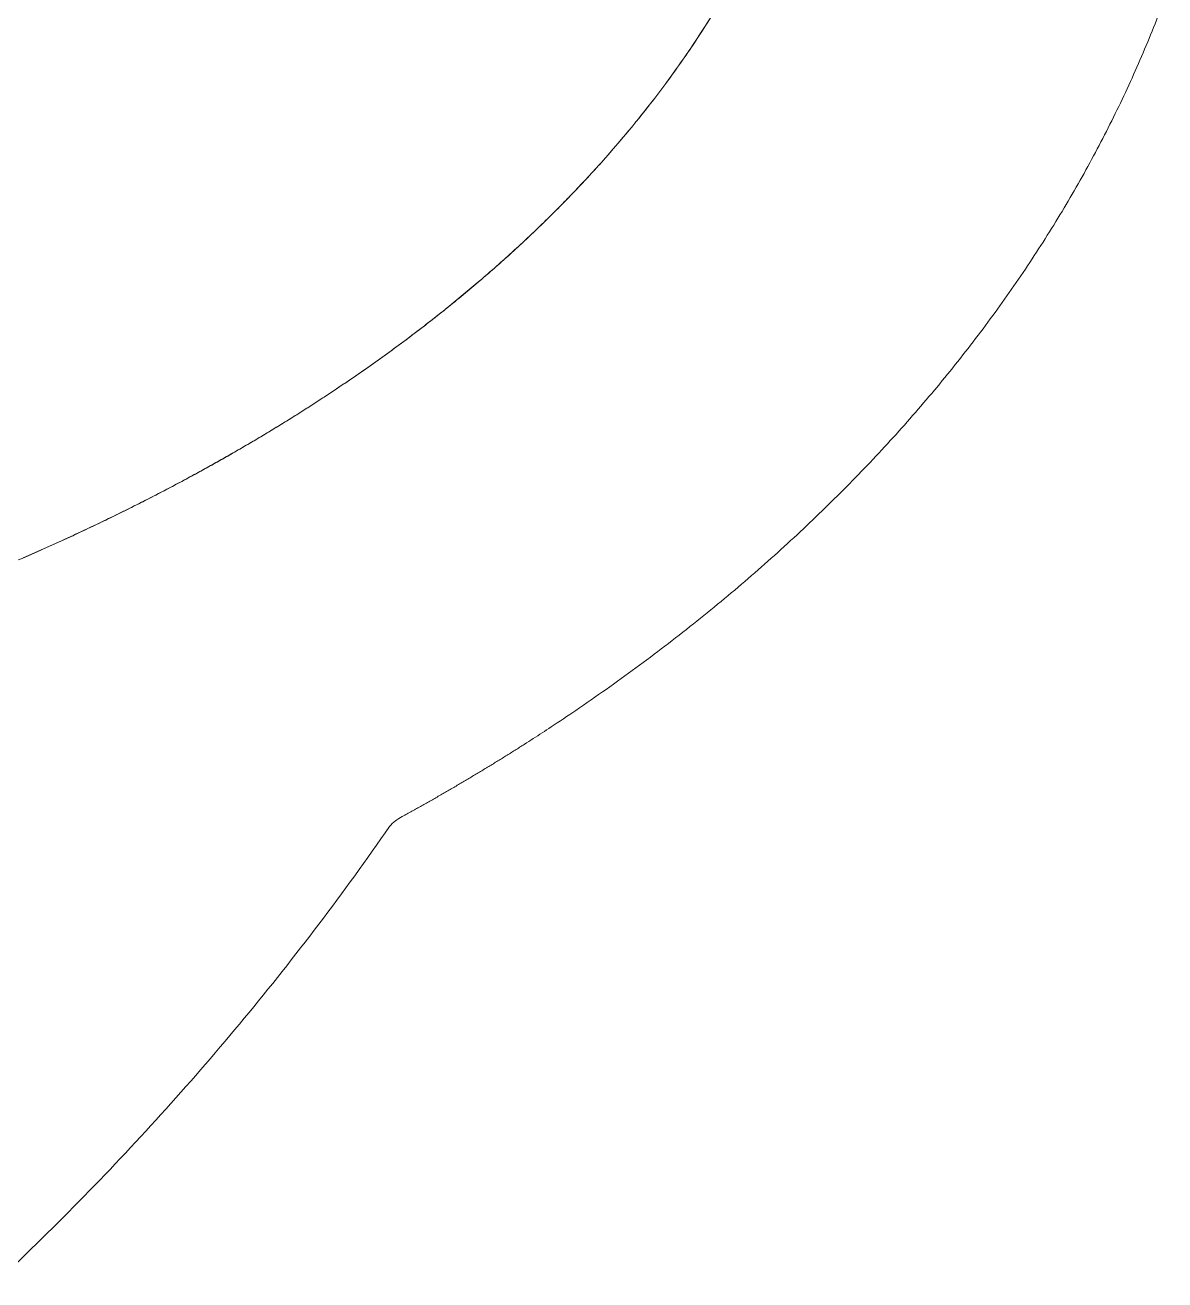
# Model space of a CAD drawing. Header units: millimetres. Extents: x 8533 to 164433, y 5768 to 115327.
# Drawn here: x 57182.8 to 57250.9, y 107609.4 to 107684.4 of the extents above; entities that cross this region are included whole.
import ezdxf

# ---------------------------------------------------------------- set-up
doc = ezdxf.new("R2010")
doc.units = ezdxf.units.MM
doc.header["$LTSCALE"] = 250
doc.layers.add('06_G-ENP_심볼', color=3, linetype='Continuous')
doc.layers.add('G-ENP', color=1, linetype='Continuous')

# ---------------------------------------------------------------- blocks, each defined once
blk = doc.blocks.new('zw$82BC')
at = {"layer": 'G-ENP', "color": 8, "lineweight": 0}
blk.add_line((18.78418, 90.8396), (18.75854, 90.81846), dxfattribs=at)
for centre, radius, start, end in [((18.34083, 91.4255), 0.72965, 326.58461, 328.903), ((18.34167, 91.42497), 0.72866, 326.67053, 328.99122), ((18.41753, 91.38358), 0.94408, 336.70634, 339.57345), ((18.31743, 91.44094), 0.75769, 324.32808, 326.58435), ((18.31834, 91.44032), 0.75658, 324.41163, 326.67026), ((18.40326, 91.38974), 0.95962, 333.87183, 336.70531), ((18.29233, 91.45896), 0.78858, 322.13508, 324.3279), ((18.2933, 91.45824), 0.78737, 322.21623, 324.41145), ((18.2657, 91.47967), 0.82232, 320.00625, 322.13498), ((18.26672, 91.47884), 0.821, 320.08499, 322.21613), ((18.38526, 91.39859), 0.97968, 331.07814, 333.8709), ((18.23768, 91.50317), 0.85889, 317.94164, 320.00623), ((18.23876, 91.50224), 0.85747, 318.01798, 320.08497), ((18.20844, 91.52955), 0.89827, 315.94075, 317.94168), ((18.20956, 91.52851), 0.89674, 316.01471, 318.01802), ((18.36375, 91.41049), 1.00427, 328.33155, 331.07733), ((18.17815, 91.55887), 0.94042, 314.00265, 315.94084), ((18.1793, 91.55771), 0.93879, 314.07427, 316.0148), ((18.14696, 91.59116), 0.98532, 312.12604, 314.00279), ((18.14815, 91.58989), 0.98358, 312.19538, 314.07441), ((18.33897, 91.42579), 1.03338, 325.63745, 328.33085), ((18.11504, 91.62645), 1.03291, 310.30932, 312.12621), ((18.11625, 91.62507), 1.03107, 310.37645, 312.19555), ((18.10131, 91.64198), 1.05363, 308.52344, 310.33228), ((18.3112, 91.44479), 1.06703, 323.00032, 325.63687), ((18.05122, 91.70557), 1.13458, 306.84391, 308.5665), ((18.05003, 91.70711), 1.13652, 306.78022, 308.50088), ((18.28071, 91.46778), 1.10522, 320.4237, 322.99985), ((18.01712, 91.75113), 1.19149, 305.11333, 306.78044), ((18.01821, 91.74962), 1.18963, 305.17538, 306.84413), ((17.98408, 91.7981), 1.24891, 303.4979, 305.11357), ((17.98505, 91.79666), 1.24717, 303.55863, 305.17562), ((18.24776, 91.49502), 1.14797, 317.91028, 320.42334), ((17.95108, 91.84796), 1.3087, 301.93175, 303.49814), ((17.9519, 91.84662), 1.30713, 301.99149, 303.55887), ((17.91825, 91.90063), 1.37077, 300.41271, 301.932), ((17.9189, 91.89944), 1.36941, 300.47179, 301.99174), ((18.21265, 91.52675), 1.19529, 315.46193, 317.91003), ((17.88572, 91.95603), 1.43501, 298.93858, 300.41295), ((17.88618, 91.95504), 1.43393, 298.99733, 300.47203), ((17.85362, 92.01407), 1.50133, 297.50721, 298.93882), ((17.85387, 92.01332), 1.50057, 297.56596, 298.99757), ((18.17566, 91.56315), 1.24719, 313.07974, 315.46177), ((17.82209, 92.07462), 1.56961, 296.11649, 297.50745), ((17.82209, 92.07417), 1.56921, 296.17557, 297.5662), ((17.79121, 92.13757), 1.63972, 294.76433, 296.11672), ((17.79097, 92.13748), 1.63976, 294.82406, 296.1758), ((17.76112, 92.20279), 1.71155, 293.44875, 294.76456), ((17.76061, 92.2031), 1.71207, 293.50944, 294.82429), ((18.13708, 91.60441), 1.30368, 310.76415, 313.07966), ((17.7311, 92.27091), 1.78602, 292.22976, 293.50966), ((18.0972, 91.65066), 1.36475, 308.51501, 310.76415), ((18.05631, 91.70204), 1.43041, 306.33166, 308.51507), ((18.0147, 91.75861), 1.50063, 304.21303, 306.33177), ((17.86986, 91.97239), 1.75886, 303.46762, 304.19929), ((18.05066, 91.69821), 1.43044, 302.83838, 303.16101), ((18.06596, 91.67479), 1.40247, 303.16101, 303.48935), ((18.00218, 91.77424), 1.52061, 301.90453, 302.21015), ((18.01878, 91.74789), 1.48947, 302.21015, 302.52143), ((18.03494, 91.72256), 1.45942, 302.52143, 302.83838), ((17.96757, 91.83018), 1.58639, 301.3102, 301.60455), ((17.98512, 91.80166), 1.5529, 301.60455, 301.90453), ((17.93095, 91.89073), 1.65716, 300.73829, 301.02145), ((17.94952, 91.85985), 1.62112, 301.02145, 301.3102), ((17.89215, 91.95634), 1.73337, 300.18862, 300.46068), ((17.91183, 91.92287), 1.69455, 300.46068, 300.73829), ((17.82946, 92.06529), 1.85907, 299.40537, 299.66099), ((17.851, 92.02747), 1.81556, 299.66099, 299.92206), ((17.87188, 91.99118), 1.77368, 299.92206, 300.18862), ((17.78433, 92.14578), 1.95136, 298.9104, 299.15519), ((17.80725, 92.10469), 1.90431, 299.15519, 299.40538), ((18.73909, 90.41342), 0.02674, 115.21999, 141.54341), ((16.95339, 91.65504), 2.14825, 322.81347, 325.23386), ((16.94937, 91.65809), 2.1533, 320.40526, 322.81345), ((16.94539, 91.66139), 2.15847, 318.00831, 320.40527), ((16.94167, 91.66473), 2.16347, 315.62139, 318.00834), ((16.93841, 91.66792), 2.16804, 313.24309, 315.62144)]:
    blk.add_arc(centre, radius, start, end, dxfattribs=at)

msp = doc.modelspace()

# ---------------------------------------------------------------- block references
at = {"layer": '06_G-ENP_심볼', "color": 0, "xscale": 79.36842069133647, "yscale": 79.36842069133647, "zscale": 79.36842069133647}
msp.add_blockref('zw$82BC', (55718.946, 100459.202, -0.324), dxfattribs=at)

doc.saveas('drawing.dxf')
